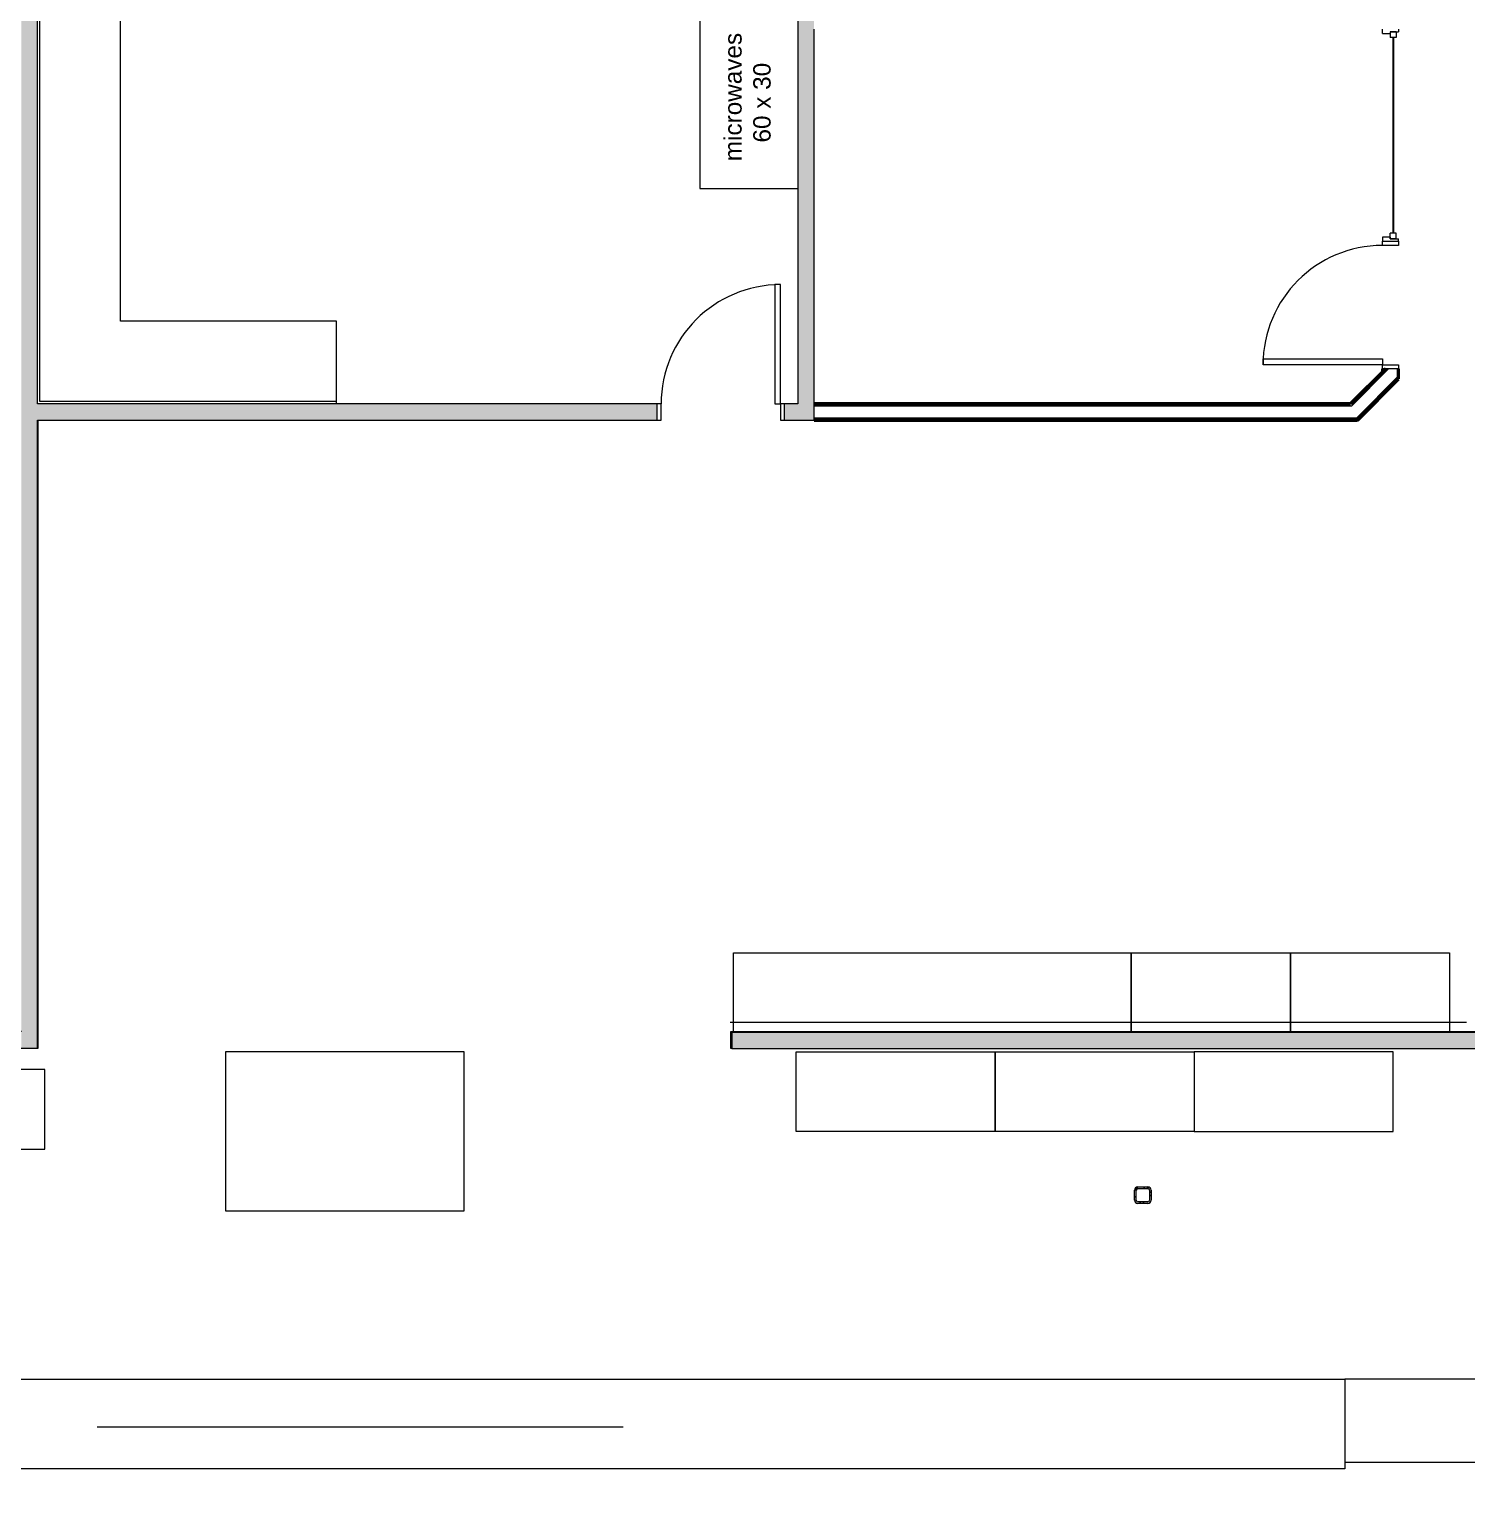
# Model space of a CAD drawing. Header units: inches. Extents: x -675 to 1187, y -924 to 1124.
# Drawn here: x -7.4 to 426.1, y -166.5 to 276.8 of the extents above; entities that cross this region are included whole.
import ezdxf

# ---------------------------------------------------------------- set-up
doc = ezdxf.new("R2010")
doc.units = ezdxf.units.IN
doc.header["$MEASUREMENT"] = 0
for name, color, linetype, lineweight in [('A-DOOR', 31, 'Continuous', 13), ('A-DOOR-FRAM', 31, 'Continuous', 20), ('A-Furn-Chair', 250, 'Continuous', 13), ('A-Furn-Table', 7, 'Continuous', 20), ('A-GLAZ', 151, 'Continuous', 13), ('A-text', 50, 'Continuous', 9), ('A-WALL', 113, 'Continuous', 20), ('A-Wall-E', 50, 'Continuous', 9), ('A-WALL-PATT', 111, 'Continuous', 13), ('Base_dwg', 8, 'Continuous', 9), ('core and shell', 50, 'Continuous', 9), ('I-WALL', 2, 'Continuous', 13), ('Q-CASE', 31, 'Continuous', 9)]:
    doc.layers.add(name, color=color, linetype=linetype, lineweight=lineweight)
doc.styles.add('Arial_2', font='arial.ttf', dxfattribs={"height": 5.25})
pattern_1 = [(0, (0, 0), (30.72, 7.68), [1.267, -21.773, 1.267, -21.773, -122.88]), (0, (0, 0), (30.72, 7.68), [-46.08, 1.267, -44.813, 1.267, -21.773, -53.76]), (0, (0, 0), (30.72, 7.68), [-115.2, 1.267, -14.093, 1.267, -37.133]), (120, (11.52, 3.84), (-22.01108, 22.7643), [1.267, -21.773, 1.267, -21.773, -122.88]), (120, (11.52, 3.84), (-22.01108, 22.7643), [-46.08, 1.267, -44.813, 1.267, -21.773, -53.76]), (120, (11.52, 3.84), (-22.01108, 22.7643), [-115.2, 1.267, -14.093, 1.267, -37.133]), (240, (15.36, 19.2), (-8.70892, -30.4443), [1.267, -21.773, 1.267, -21.773, -122.88]), (240, (15.36, 19.2), (-8.70892, -30.4443), [-46.08, 1.267, -44.813, 1.267, -21.773, -53.76]), (240, (15.36, 19.2), (-8.70892, -30.4443), [-115.2, 1.267, -14.093, 1.267, -37.133])]

# ---------------------------------------------------------------- blocks, each defined once
blk = doc.blocks.new('Counter Top-L Shaped - 24_ Depth-566216-Level 1 Copy 1')
at = {"layer": 'Q-CASE', "lineweight": 20}
for p, q in [((81.45, -25), (81.45, 0)), ((-46.51, -90.21), (-46.51, -0.75)), ((-46.51, -0.75), (81.45, -0.75)), ((-22.26, -90.21), (-22.26, -25)), ((-22.26, -25), (81.45, -25)), ((-47.26, -90.21), (-22.26, -90.21))]:
    blk.add_line(p, q, dxfattribs=at)
blk = doc.blocks.new('Door-Passage-Single-Flush - BE Door-Passage-Single-Flush B-2-736215-Level 1 Copy 1')
at = {"layer": 'A-DOOR', "lineweight": 20}
for p, q in [((16.25, -2.6875), (18, -2.6875)), ((16.25, -38.6875), (16.25, -2.6875)), ((18, -2.6875), (18, -38.6875)), ((18, -38.6875), (16.25, -38.6875))]:
    blk.add_line(p, q, dxfattribs=at)
at = {"layer": 'A-DOOR', "lineweight": 9}
blk.add_arc((18, -2.6875), 36, 180, 270, dxfattribs=at)
at = {"layer": 'A-DOOR-FRAM'}
for p, q in [((-19.25, 2.1875), (-18, 2.1875)), ((-19.25, -2.6875), (-19.25, 2.1875)), ((-18, 2.1875), (-18, -2.6875)), ((18, 2.1875), (19.25, 2.1875)), ((18, -2.6875), (18, 2.1875)), ((19.25, 2.1875), (19.25, -2.6875)), ((-18, -2.6875), (-19.25, -2.6875)), ((19.25, -2.6875), (18, -2.6875))]:
    blk.add_line(p, q, dxfattribs=at)
blk = doc.blocks.new('Door-Passage-Single-Flush - BE Door-Passage-Single-Flush A-2-723714-Level 1 Copy 1')
at = {"layer": 'A-DOOR', "lineweight": 20}
for p, q in [((18, 38.6875), (16.25, 38.6875)), ((16.25, 38.6875), (16.25, 2.6875)), ((18, 2.6875), (18, 38.6875)), ((16.25, 2.6875), (18, 2.6875))]:
    blk.add_line(p, q, dxfattribs=at)
at = {"layer": 'A-DOOR', "lineweight": 9}
blk.add_arc((18, 2.6875), 36, 90, 180, dxfattribs=at)
at = {"layer": 'A-DOOR-FRAM'}
for p, q in [((-18, 2.6875), (-19.25, 2.6875)), ((-19.25, 2.6875), (-19.25, -2.1875)), ((-18, -2.1875), (-18, 2.6875)), ((19.25, 2.6875), (18, 2.6875)), ((18, 2.6875), (18, -2.1875)), ((19.25, -2.1875), (19.25, 2.6875)), ((-19.25, -2.1875), (-18, -2.1875)), ((18, -2.1875), (19.25, -2.1875))]:
    blk.add_line(p, q, dxfattribs=at)
blk = doc.blocks.new('Fixed - BE 64__ x 96_-767639-Level 1 Copy 1')
at = {"layer": 'A-GLAZ', "lineweight": 20}
for p, q in [((-33.5, 2.4375), (-32.75, 2.4375)), ((-32.75, -0.0625), (-32.75, 2.4375)), ((-32.75, 1.6875), (-32.75, -0.0625)), ((-32.75, 1.6875), (-31, 1.6875)), ((-31, 1.6875), (-31, -0.0625)), ((28, 1.6875), (28, -0.0625)), ((29.75, 1.6875), (28, 1.6875)), ((29.75, -0.0625), (29.75, 2.4375)), ((30.5, 2.4375), (29.75, 2.4375)), ((29.75, 1.6875), (29.75, -0.0625)), ((-32.25, -2.4375), (-33.5, -2.4375)), ((-32.75, -0.0625), (-31, -0.0625)), ((-32.75, -0.0625), (-32.25, -0.0625)), ((-32.25, -2.4375), (-32.25, -0.0625)), ((29.75, -0.0625), (28, -0.0625)), ((29.25, -0.0625), (29.75, -0.0625)), ((29.25, -0.0625), (29.25, -2.4375)), ((29.25, -2.4375), (30.5, -2.4375))]:
    blk.add_line(p, q, dxfattribs=at)
at = {"layer": 'A-GLAZ', "lineweight": 30}
blk.add_line((-31, 0.8125), (28, 0.8125), dxfattribs=at)
blk = doc.blocks.new('Base_dwg__U363-727937-Level 1 Copy 1')
at = {"layer": 'A-Wall-E'}
for points in [[(-2.31, 2.5), (-2.5, 2.5), (-2.31, 2.31)], [(320.76, 2.5), (131.28, 2.5), (131.28, 2.31), (320.57, 2.31)]]:
    blk.add_hatch(color=256, dxfattribs=at).paths.add_polyline_path(points, flags=0)
for p, q in [((-2.31, 2.5), (-2.5, 2.5)), ((320.76, 2.5), (131.27, 2.5))]:
    blk.add_line(p, q, dxfattribs=at)
blk = doc.blocks.new('Base_dwg__U378-727952-Level 1 Copy 1')
at = {"layer": 'A-Wall-E'}
blk.add_hatch(color=256, dxfattribs=at).paths.add_polyline_path([(6.5, 2.37), (6.5, 2.5), (2.5, 2.5), (2.44, 2.37), (6.4, 2.37)], flags=0)
h = blk.add_hatch(color=256, dxfattribs=at)
h.paths.add_polyline_path([(217.38, -2.5), (217.19, -2.31), (217.19, -2.5)], flags=0)
h.paths.add_polyline_path([(212.31, 2.37), (212.31, 2.5), (46.5, 2.5), (46.5, 2.37)], flags=0)
blk.add_line((217.19, -2.5), (217.38, -2.5), dxfattribs=at)
at = {"layer": 'A-Wall-E', "flags": 128}
for points in [[(6.5, 2.37), (6.5, 2.5), (2.5, 2.5)], [(212.32, 2.5), (46.5, 2.5), (46.5, 2.37)]]:
    blk.add_lwpolyline(points, dxfattribs=at)
blk = doc.blocks.new('Base_dwg__U379-727953-Level 1 Copy 1')
at = {"layer": 'A-Wall-E'}
blk.add_hatch(color=256, dxfattribs=at).paths.add_polyline_path([(0, -2.5), (0.37, -2.5), (0.37, 2.31), (226.94, 2.31), (226.94, -2.5), (227, -2.5), (227, 2.5), (0, 2.5), (0, 2.31)], flags=0)
at = {"layer": 'A-Wall-E', "flags": 128}
for points in [[(0, 2.5), (0, -2.5), (0.37, -2.5)], [(226.94, -2.5), (227, -2.5), (227, 2.5), (0, 2.5)]]:
    blk.add_lwpolyline(points, dxfattribs=at)
blk = doc.blocks.new('Base_dwg-531197-Level 1 Copy 1')
at = {"layer": 'A-Furn-Chair'}
for p, q in [((1426.91, 901.15), (1204.79, 901.15)), ((1013.85, 779.15), (1172.48, 779.15))]:
    blk.add_line(p, q, dxfattribs=at)
at = {"layer": 'A-Furn-Chair', "flags": 128}
blk.add_lwpolyline([(1205.79, 898.14), (1205.79, 922.14), (1325.79, 922.14), (1325.79, 898.14)], dxfattribs=at)
for points in [[(1373.79, 898.15), (1325.79, 898.15), (1325.79, 922.15), (1373.79, 922.15)], [(1421.79, 898.15), (1373.79, 898.15), (1373.79, 922.15), (1421.79, 922.15)], [(1124.56, 892.29), (1052.56, 892.29), (1052.56, 844.29), (1124.56, 844.29)], [(1284.75, 868.28), (1224.75, 868.28), (1224.75, 892.28), (1284.75, 892.28)], [(1404.75, 868.28), (1404.75, 892.28), (1344.75, 892.28), (1344.75, 868.28), (1284.75, 868.28), (1284.75, 892.28), (1344.75, 892.28), (1344.75, 868.28)], [(998.1, 886.9), (962.1, 886.9), (962.1, 862.9), (998.1, 862.9)], [(1390.16, 793.47), (1390.16, 766.47), (796.16, 766.47), (796.16, 793.47), (532.16, 793.47), (532.16, 757.47), (796.16, 757.47), (796.16, 793.47)], [(1510.16, 793.47), (1390.16, 793.47), (1390.16, 768.47), (1510.16, 768.47)]]:
    blk.add_lwpolyline(points, close=True, dxfattribs=at)
at = {"layer": 'A-Furn-Table'}
blk.add_line((1195.68, 1152.71), (1225.22, 1152.71), dxfattribs=at)
at = {"layer": 'A-Furn-Table', "flags": 128}
blk.add_lwpolyline([(1225.22, 1212.71), (1195.68, 1212.71), (1195.68, 1152.71)], dxfattribs=at)
at = {"layer": 'core and shell'}
for p, q in [((1326.79, 850.44), (1327.85, 851.5)), ((1327.79, 851.5), (1330.79, 851.5)), ((1329.47, 851), (1329.97, 851.5)), ((1330.53, 851), (1331.01, 851.48)), ((1326.79, 847.5), (1326.79, 850.5)), ((1326.79, 848.32), (1327.29, 848.82)), ((1326.82, 847.28), (1327.29, 847.76)), ((1327.29, 847.5), (1327.29, 850.5)), ((1327.79, 851), (1330.79, 851)), ((1330.79, 847), (1327.79, 847)), ((1328.15, 846.5), (1328.65, 847)), ((1329.22, 846.5), (1329.72, 847)), ((1331.29, 850.5), (1331.29, 847.5)), ((1331.29, 849.64), (1331.79, 850.14)), ((1331.29, 848.58), (1331.79, 849.08)), ((1331.79, 850.5), (1331.79, 847.5)), ((1330.79, 846.5), (1327.79, 846.5))]:
    blk.add_line(p, q, dxfattribs=at)
for centre, radius, start, end in [((1327.79, 850.5), 1, 90, 180), ((1330.79, 850.5), 1, 0, 90), ((1327.79, 847.5), 1, 180, 270), ((1327.79, 850.5), 0.5, 90, 180), ((1327.79, 847.5), 0.5, 180, 270), ((1330.79, 850.5), 0.5, 0, 90), ((1330.79, 847.5), 1, 270, 0), ((1330.79, 847.5), 0.5, 270, 0)]:
    blk.add_arc(centre, radius, start, end, dxfattribs=at)
for name, p, rotation in [('Base_dwg__U363-727937-Level 1 Copy 1', (993.54, 1214.15), 270), ('Base_dwg__U379-727953-Level 1 Copy 1', (1204.91, 895.83), 0.0005905083932866447)]:
    blk.add_blockref(name, p, dxfattribs=dict(rotation=rotation))
blk.add_blockref('Base_dwg__U378-727952-Level 1 Copy 1', (778.66, 895.89))
at = {"layer": 'A-text', "color": 7, "char_height": 5.25, "attachment_point": 1, "rotation": 90, "line_spacing_factor": 0.941778, "style": 'Arial_2'}
for s, insert, width in [('microwaves', (1203, 1160.99), 46.02), ('60 x 30', (1211.75, 1166.62), 28.7946)]:
    blk.add_mtext(s, dxfattribs=dict(at, insert=insert, width=width))

msp = doc.modelspace()

# ---------------------------------------------------------------- hatches: boundary and pattern name
at = {"layer": 'A-WALL-PATT'}
h = msp.add_hatch(color=8, dxfattribs=at)
h.paths.add_polyline_path([(224.43, 163.79), (229.3, 163.79), (229.3, 318.24), (224.43, 318.24)], flags=0)
h.paths.add_polyline_path([(229.3, 356.74), (229.3, 362.8), (224.43, 362.8), (224.43, 356.74), (228.68, 356.74)], flags=0)
msp.add_hatch(color=8, dxfattribs=at).paths.add_polyline_path([(-9.82, -30.56), (-4.94, -30.56), (-4.94, 287.63), (-9.82, 287.63), (-9.82, -25.69)], flags=0)
at = {"layer": 'A-WALL-PATT', "lineweight": 9}
h = msp.add_hatch(dxfattribs=at)
h.set_pattern_fill('FP_1', color=256, style=0, pattern_type=2)
h.set_pattern_definition(pattern_1)
h.paths.add_polyline_path([(392.06, 163.79), (402.63, 174.36), (401.74, 174.36), (391.17, 163.79)], flags=0)
h = msp.add_hatch(dxfattribs=at)
h.set_pattern_fill('FP_1', color=256, style=0, pattern_type=2)
h.set_pattern_definition(pattern_1)
h.paths.add_polyline_path([(393.82, 159.54), (405.62, 171.34), (405.62, 172.23), (392.93, 159.54)], flags=0)
at = {"layer": 'A-WALL-PATT'}
h = msp.add_hatch(color=8, dxfattribs=at)
h.paths.add_polyline_path([(229.3, 158.92), (229.3, 163.79), (220.43, 163.79), (220.43, 158.92)], flags=0)
h.paths.add_polyline_path([(181.93, 158.92), (181.93, 163.79), (-4.94, 163.79), (-4.94, 158.92), (3.53, 158.92)], flags=0)
at = {"layer": 'A-WALL-PATT', "lineweight": 9}
h = msp.add_hatch(dxfattribs=at)
h.set_pattern_fill('FP_1', color=256, style=0, pattern_type=2)
h.set_pattern_definition(pattern_1)
h.paths.add_polyline_path([(391.43, 163.17), (392.06, 163.79), (229.3, 163.79), (229.3, 163.17), (240.29, 163.17)], flags=0)
h = msp.add_hatch(dxfattribs=at)
h.set_pattern_fill('FP_1', color=256, style=0, pattern_type=2)
h.set_pattern_definition(pattern_1)
h.paths.add_polyline_path([(393.19, 158.92), (393.82, 159.54), (229.3, 159.54), (229.3, 158.92), (240.29, 158.92)], flags=0)
at = {"layer": 'A-WALL-PATT'}
h = msp.add_hatch(color=8, dxfattribs=at)
h.paths.add_polyline_path([(630.79, -30.69), (630.79, -25.81), (479.06, -25.81), (479.06, -30.69)], flags=0)
h.paths.add_polyline_path([(431.06, -30.69), (431.06, -25.81), (204.49, -25.81), (204.49, -30.69), (240.29, -30.69)], flags=0)

# ---------------------------------------------------------------- linework, layer by layer
at = {"layer": 'A-WALL', "lineweight": 13}
for p, q in [((391.43, 163.17), (402.63, 174.36)), ((401.37, 173.99), (401.37, 174.36)), ((392.93, 159.54), (405.62, 172.23)), ((391.43, 163.17), (229.3, 163.17)), ((392.93, 159.54), (229.3, 159.54))]:
    msp.add_line(p, q, dxfattribs=at)
at = {"layer": 'A-WALL', "color": 250, "lineweight": 13}
msp.add_line((229.3, 158.92), (229.3, 163.79), dxfattribs=at)
at = {"layer": 'I-WALL', "color": 7, "lineweight": 20}
for p, q in [((224.43, 318.24), (224.43, 163.79)), ((-4.94, 163.79), (-4.94, 292.51)), ((229.3, 163.79), (229.3, 276.86)), ((181.93, 163.79), (-4.94, 163.79)), ((224.43, 163.79), (220.43, 163.79)), ((-4.94, -30.56), (-4.94, 158.92)), ((-4.94, 158.92), (181.93, 158.92)), ((220.43, 158.92), (229.3, 158.92)), ((431.06, -25.81), (204.49, -25.81)), ((204.49, -25.81), (204.49, -30.69)), ((-219.7, -30.56), (-4.94, -30.56)), ((204.49, -30.69), (431.06, -30.69))]:
    msp.add_line(p, q, dxfattribs=at)
at = {"layer": 'I-WALL', "color": 10, "lineweight": 50}
for p, q in [((401.74, 174.36), (391.17, 163.79)), ((400.75, 174.36), (400.75, 173.36)), ((405.62, 171.34), (405.62, 174.36)), ((393.19, 158.92), (405.62, 171.34)), ((391.17, 163.79), (229.3, 163.79)), ((229.3, 158.92), (393.19, 158.92))]:
    msp.add_line(p, q, dxfattribs=at)

# ---------------------------------------------------------------- block references
at = {"layer": 'A-DOOR', "rotation": 269.9999999999999}
msp.add_blockref('Door-Passage-Single-Flush - BE Door-Passage-Single-Flush B-2-736215-Level 1 Copy 1', (403.43, 193.61), dxfattribs=at)
at = {"layer": 'A-DOOR'}
msp.add_blockref('Door-Passage-Single-Flush - BE Door-Passage-Single-Flush A-2-723714-Level 1 Copy 1', (201.18, 161.1), dxfattribs=at)
at = {"layer": 'A-GLAZ', "rotation": 269.9999999999999}
msp.add_blockref('Fixed - BE 64__ x 96_-767639-Level 1 Copy 1', (403.18, 243.36), dxfattribs=at)
at = {"layer": 'Base_dwg', "color": 7, "lineweight": 20}
msp.add_blockref('Base_dwg-531197-Level 1 Copy 1', (-1000.79, -923.95), dxfattribs=at)
at = {"layer": 'Q-CASE', "rotation": 89.9999999999999}
msp.add_blockref('Counter Top-L Shaped - 24_ Depth-566216-Level 1 Copy 1', (-4.94, 211.05), dxfattribs=at)

doc.saveas('drawing.dxf')
